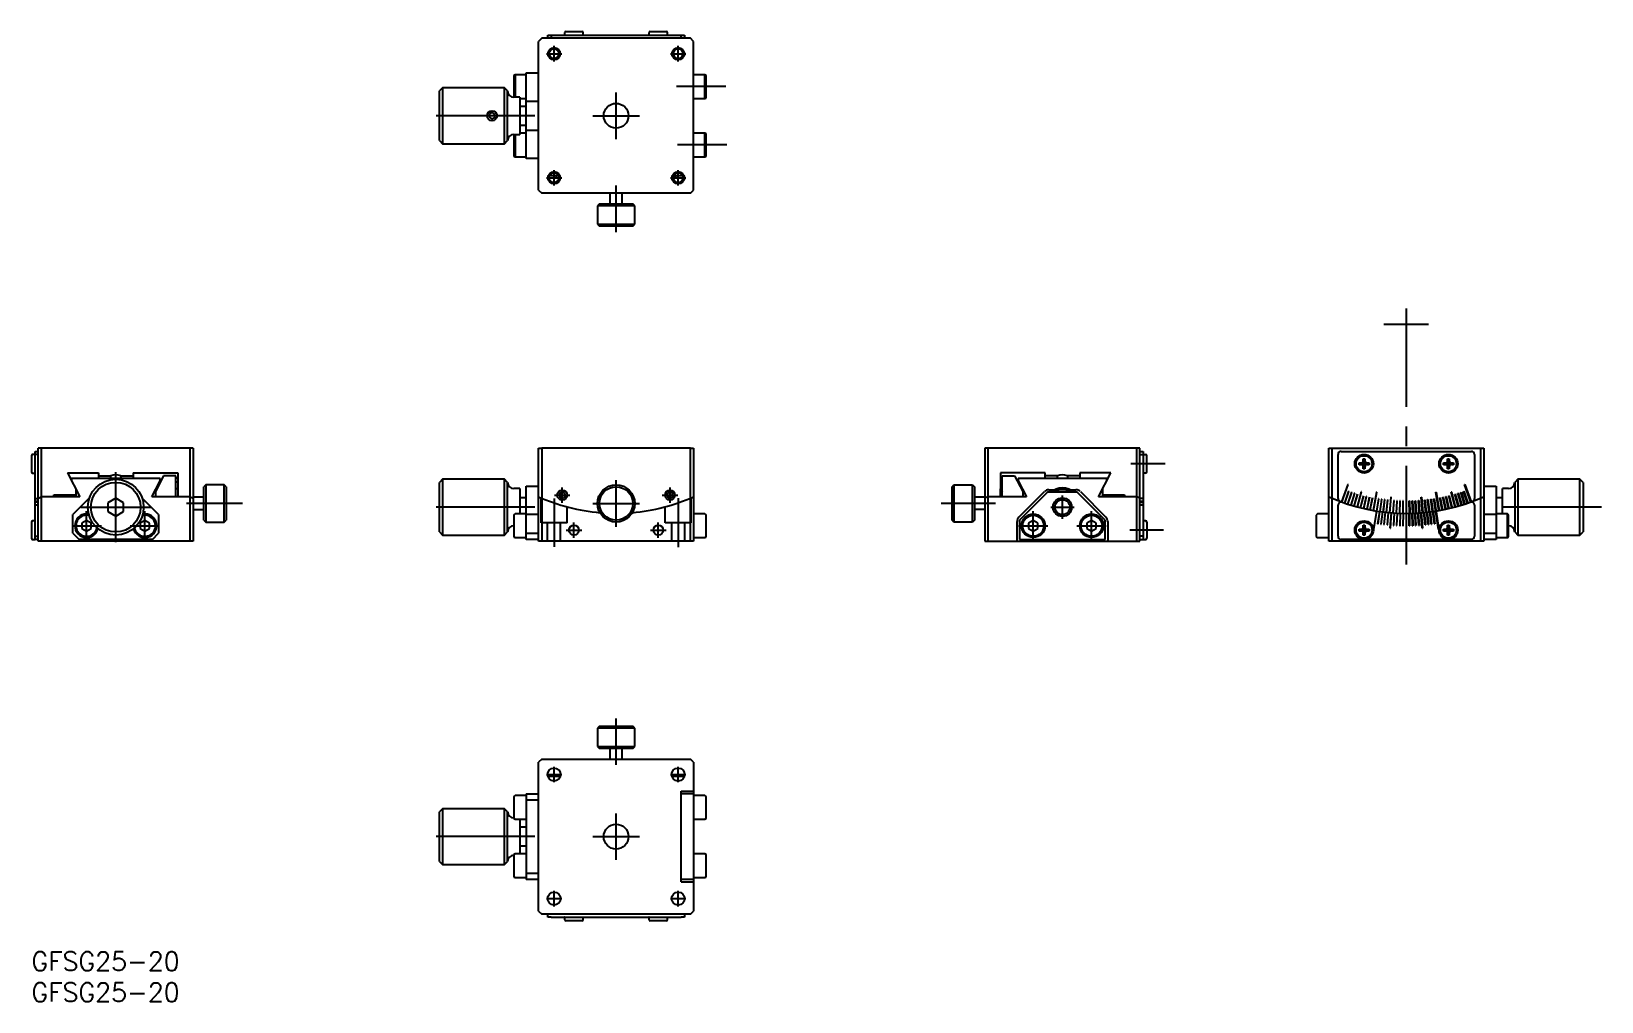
# Model space of a CAD drawing. Extents: x 0 to 253, y -8 to 148.
import ezdxf

# ---------------------------------------------------------------- set-up
doc = ezdxf.new("R2010")
doc.units = 0
doc.header["$LTSCALE"] = 0.5
doc.linetypes.add('CENTER', pattern=[50.8, 31.75, -6.35, 6.35, -6.35])
doc.linetypes.add('DASHED', pattern=[19.05, 12.7, -6.35])
for name, color, linetype in [('MSM_CENTER', 1, 'CENTER'), ('MSM_CONTINUOUS', 7, 'CONTINUOUS'), ('MSM_DASHED', 4, 'DASHED'), ('MSM_NARROW', 5, 'CONTINUOUS'), ('MSM_PART_NUMBER', 7, 'CONTINUOUS')]:
    doc.layers.add(name, color=color, linetype=linetype)
doc.styles.get("Standard").update_dxf_attribs({"font": 'txt.shx', "height": 3, "bigfont": 'bigfont.shx'})

# ---------------------------------------------------------------- blocks, each defined once
blk = doc.blocks.new('*U47')
at = {"layer": 'MSM_PART_NUMBER'}
blk.add_text('GFSG25-20', height=3, dxfattribs=at).set_placement((0, -3))
blk = doc.blocks.new('*U48')
at = {"layer": 'MSM_PART_NUMBER'}
blk.add_text('GFSG25-20', height=3, dxfattribs=at).set_placement((0, -8))

msp = doc.modelspace()

# ---------------------------------------------------------------- linework, layer by layer
at = {"layer": 'MSM_CENTER'}
for p, q in [((83.03, 144.81), (85.53, 144.81)), ((84.28, 143.56), (84.28, 146.06)), ((103.03, 144.81), (105.53, 144.81)), ((104.28, 143.56), (104.28, 146.06)), ((111.99, 139.51), (103.99, 139.51)), ((94.28, 131.06), (94.28, 138.56)), ((81.16, 134.81), (64.16, 134.81)), ((90.53, 134.81), (98.03, 134.81)), ((112.11, 130.11), (104.17, 130.11)), ((83.03, 124.81), (85.53, 124.81)), ((84.28, 123.56), (84.28, 126.06)), ((103.03, 124.81), (105.53, 124.81)), ((104.28, 123.56), (104.28, 126.06)), ((94.28, 116.06), (94.28, 123.56)), ((221.68, 103.75), (221.68, 60.83)), ((218.09, 101.21), (225.26, 101.21)), ((182.8, 78.71), (177.27, 78.71)), ((13.6, 66.08), (13.6, 77.33)), ((94.28, 68.56), (94.28, 76.06)), ((84.34, 73.65), (86.84, 73.65)), ((85.59, 72.4), (85.59, 74.9)), ((101.72, 73.65), (104.22, 73.65)), ((102.97, 72.4), (102.97, 74.9)), ((166.24, 69.83), (166.24, 73.58)), ((7.98, 71.71), (19.23, 71.71)), ((8.9, 66.33), (8.9, 71.08)), ((18.3, 66.33), (18.3, 71.08)), ((34.04, 72.31), (25.01, 72.31)), ((81.16, 71.71), (64.16, 71.71)), ((84.28, 73.11), (84.28, 65.31)), ((90.53, 72.31), (98.03, 72.31)), ((104.28, 73.15), (104.28, 65.27)), ((155.47, 72.31), (146.7, 72.31)), ((161.54, 66.33), (161.54, 71.08)), ((164.36, 71.71), (168.11, 71.71)), ((170.94, 66.33), (170.94, 71.08)), ((253.18, 71.71), (236.18, 71.71)), ((6.53, 68.71), (11.28, 68.71)), ((15.93, 68.71), (20.68, 68.71)), ((87.48, 66.76), (87.48, 69.26)), ((101.08, 66.76), (101.08, 69.26)), ((159.16, 68.71), (163.91, 68.71)), ((168.56, 68.71), (173.31, 68.71)), ((86.23, 68.01), (88.73, 68.01)), ((99.83, 68.01), (102.33, 68.01)), ((182.55, 68.01), (177.12, 68.01)), ((94.28, 30.15), (94.28, 37.65)), ((83.03, 28.6), (85.53, 28.6)), ((84.28, 27.35), (84.28, 29.85)), ((103.03, 28.6), (105.53, 28.6)), ((104.28, 27.35), (104.28, 29.85)), ((94.28, 14.85), (94.28, 22.35)), ((81.16, 18.6), (64.16, 18.6)), ((90.53, 18.6), (98.03, 18.6)), ((83.03, 8.6), (85.53, 8.6)), ((84.28, 7.35), (84.28, 9.85)), ((103.03, 8.6), (105.53, 8.6)), ((104.28, 7.35), (104.28, 9.85))]:
    msp.add_line(p, q, dxfattribs=at)
at = {"layer": 'MSM_CONTINUOUS'}
for p, q in [((82.28, 147.31), (81.78, 146.81)), ((106.28, 147.31), (82.28, 147.31)), ((83.28, 147.31), (83.28, 147.81)), ((83.28, 147.81), (105.28, 147.81)), ((83.78, 147.81), (83.78, 147.31)), ((85.98, 148.21), (85.98, 147.82)), ((86.18, 148.41), (88.78, 148.41)), ((88.98, 147.82), (88.98, 148.21)), ((99.58, 148.21), (99.58, 147.82)), ((99.78, 148.41), (102.38, 148.41)), ((102.58, 147.82), (102.58, 148.21)), ((104.78, 147.31), (104.78, 147.81)), ((105.28, 147.81), (105.28, 147.31)), ((106.78, 146.81), (106.28, 147.31)), ((81.78, 122.81), (81.78, 146.81)), ((106.78, 122.81), (106.78, 146.81)), ((66.28, 139.31), (65.78, 138.81)), ((76.28, 139.31), (66.28, 139.31)), ((66.28, 139.31), (66.28, 130.31)), ((76.78, 138.81), (76.28, 139.31)), ((76.28, 130.31), (76.28, 139.31)), ((77.78, 141.21), (77.78, 137.81)), ((79.78, 141.41), (77.98, 141.41)), ((77.98, 141.41), (77.98, 137.81)), ((79.78, 141.71), (81.78, 141.71)), ((79.78, 127.91), (79.78, 141.71)), ((108.58, 141.41), (106.78, 141.41)), ((108.58, 137.61), (108.58, 141.41)), ((108.78, 137.81), (108.78, 141.21)), ((65.78, 130.81), (65.78, 138.81)), ((76.78, 130.81), (76.78, 138.81)), ((78.78, 137.81), (77.78, 137.81)), ((78.78, 137.81), (78.78, 131.81)), ((78.78, 137.61), (79.78, 137.61)), ((81.78, 137.11), (79.78, 137.11)), ((106.78, 137.61), (108.58, 137.61)), ((73.88, 135.14), (73.79, 134.62)), ((73.79, 134.62), (74.2, 134.3)), ((74.36, 135.32), (73.88, 135.14)), ((74.2, 134.3), (74.68, 134.48)), ((74.77, 135), (74.36, 135.32)), ((74.68, 134.48), (74.77, 135)), ((79.78, 136.31), (78.78, 136.31)), ((77.78, 131.81), (78.78, 131.81)), ((77.78, 131.81), (77.78, 128.41)), ((77.98, 131.81), (77.98, 128.21)), ((78.78, 133.31), (79.78, 133.31)), ((79.78, 132.01), (78.78, 132.01)), ((79.78, 132.51), (81.78, 132.51)), ((108.58, 132.01), (106.78, 132.01)), ((108.58, 128.21), (108.58, 132.01)), ((108.78, 128.41), (108.78, 131.81)), ((65.78, 130.81), (66.28, 130.31)), ((66.28, 130.31), (76.28, 130.31)), ((76.28, 130.31), (76.78, 130.81)), ((77.98, 128.21), (79.78, 128.21)), ((81.78, 127.91), (79.78, 127.91)), ((106.78, 128.21), (108.58, 128.21)), ((83.48, 124.81), (84.28, 124.81)), ((85, 125.11), (83.56, 125.11)), ((84.28, 124.81), (85.08, 124.81)), ((84.59, 125.11), (84.59, 124.81)), ((103.48, 124.81), (104.28, 124.81)), ((103.97, 124.82), (103.5, 124.82)), ((103.97, 124.82), (103.54, 125.07)), ((105, 125.11), (103.56, 125.11)), ((103.97, 124.81), (103.97, 124.82)), ((104.28, 124.81), (105.08, 124.81)), ((81.78, 122.81), (82.28, 122.31)), ((106.28, 122.31), (82.28, 122.31)), ((93.28, 122.31), (93.28, 120.61)), ((95.28, 120.61), (95.28, 122.31)), ((106.28, 122.31), (106.78, 122.81)), ((91.58, 120.61), (91.28, 120.31)), ((91.28, 120.31), (91.28, 117.31)), ((97.28, 120.31), (91.28, 120.31)), ((91.58, 120.61), (96.98, 120.61)), ((97.28, 120.31), (96.98, 120.61)), ((97.28, 117.31), (97.28, 120.31)), ((91.28, 117.31), (91.58, 117.01)), ((91.28, 117.31), (97.28, 117.31)), ((96.98, 117.01), (91.58, 117.01)), ((96.98, 117.01), (97.28, 117.31)), ((1.1, 66.21), (1.1, 81.21)), ((26.1, 81.21), (1.1, 81.21)), ((1.6, 81.21), (1.6, 66.21)), ((25.6, 66.21), (25.6, 81.21)), ((26.1, 81.21), (26.1, 66.21)), ((81.78, 81.21), (82.28, 81.21)), ((81.78, 66.21), (81.78, 81.21)), ((106.28, 81.21), (82.28, 81.21)), ((82.28, 81.21), (82.28, 66.21)), ((106.28, 66.21), (106.28, 81.21)), ((106.28, 81.21), (106.78, 81.21)), ((106.78, 81.21), (106.78, 66.21)), ((153.74, 81.21), (153.74, 66.21)), ((178.74, 81.21), (153.74, 81.21)), ((154.24, 81.21), (154.24, 66.21)), ((178.24, 66.21), (178.24, 81.21)), ((178.74, 66.21), (178.74, 81.21)), ((209.18, 66.21), (209.18, 81.21)), ((209.18, 81.21), (234.18, 81.21)), ((209.68, 81.21), (209.68, 66.21)), ((233.68, 66.21), (233.68, 81.21)), ((234.18, 81.21), (234.18, 66.21)), ((0, 80.01), (0, 77.41)), ((0.59, 80.21), (0.2, 80.21)), ((0.6, 80.71), (1.1, 80.71)), ((0.6, 66.51), (0.6, 80.71)), ((1.1, 80.21), (0.6, 80.21)), ((178.74, 80.71), (179.24, 80.71)), ((178.74, 80.21), (179.24, 80.21)), ((179.24, 80.71), (179.24, 66.51)), ((179.25, 80.21), (179.64, 80.21)), ((179.84, 77.41), (179.84, 80.01)), ((210.68, 73.11), (210.68, 80.21)), ((211.18, 80.71), (232.18, 80.71)), ((214.07, 78.85), (214.4, 78.85)), ((214.07, 78.56), (214.07, 78.85)), ((214.4, 78.56), (214.07, 78.56)), ((214.73, 79.18), (214.73, 79.51)), ((214.73, 79.51), (215.02, 79.51)), ((215.02, 79.51), (215.02, 79.18)), ((215.35, 78.85), (215.68, 78.85)), ((215.68, 78.56), (215.35, 78.56)), ((215.68, 78.85), (215.68, 78.56)), ((227.67, 78.85), (228, 78.85)), ((227.67, 78.56), (227.67, 78.85)), ((228, 78.56), (227.67, 78.56)), ((228.33, 79.18), (228.33, 79.51)), ((228.33, 79.51), (228.62, 79.51)), ((228.62, 79.51), (228.62, 79.18)), ((228.95, 78.85), (229.28, 78.85)), ((229.28, 78.56), (228.95, 78.56)), ((229.28, 78.85), (229.28, 78.56)), ((232.68, 80.21), (232.68, 73.11)), ((0.2, 77.21), (0.59, 77.21)), ((5.8, 77.22), (10.8, 77.22)), ((5.8, 77.22), (7.8, 73.39)), ((6.45, 76.32), (6.45, 75.97)), ((20.75, 76.32), (6.45, 76.32)), ((10.8, 77.22), (10.8, 76.32)), ((10.8, 76.77), (12.8, 76.77)), ((12.8, 76.32), (12.8, 76.77)), ((14.4, 76.77), (16.4, 76.77)), ((14.4, 76.77), (14.4, 76.32)), ((16.4, 77.22), (23.6, 77.22)), ((16.4, 77.22), (16.4, 76.32)), ((19.4, 73.39), (20.75, 75.97)), ((21.3, 76.74), (20, 74.26)), ((20.75, 75.69), (20.75, 76.32)), ((23.3, 76.74), (21.3, 76.74)), ((23.3, 73.39), (23.3, 76.74)), ((23.6, 76.41), (23.3, 76.38)), ((23.6, 77.22), (23.6, 73.39)), ((66.28, 76.21), (65.78, 75.71)), ((76.28, 76.21), (66.28, 76.21)), ((66.28, 76.21), (66.28, 67.21)), ((76.78, 75.71), (76.28, 76.21)), ((76.28, 67.21), (76.28, 76.21)), ((163.44, 77.22), (156.24, 77.22)), ((156.24, 77.22), (156.24, 73.39)), ((156.54, 73.39), (156.54, 76.74)), ((156.54, 76.74), (158.54, 76.74)), ((158.54, 76.74), (159.84, 74.26)), ((173.39, 76.32), (159.09, 76.32)), ((159.09, 76.32), (159.09, 75.69)), ((159.09, 75.97), (160.44, 73.39)), ((163.44, 76.32), (163.44, 77.22)), ((165.44, 76.77), (163.44, 76.77)), ((165.44, 76.32), (165.44, 76.77)), ((169.04, 76.77), (167.04, 76.77)), ((167.04, 76.77), (167.04, 76.32)), ((174.04, 77.22), (169.04, 77.22)), ((169.04, 77.22), (169.04, 76.32)), ((172.04, 73.39), (174.04, 77.22)), ((173.39, 75.97), (173.39, 76.32)), ((179.64, 77.21), (179.25, 77.21)), ((214.73, 77.9), (214.73, 78.23)), ((215.02, 77.9), (214.73, 77.9)), ((215.02, 78.23), (215.02, 77.9)), ((228.33, 77.9), (228.33, 78.23)), ((228.62, 77.9), (228.33, 77.9)), ((228.62, 78.23), (228.62, 77.9)), ((239.68, 76.21), (239.18, 75.71)), ((249.68, 76.21), (239.68, 76.21)), ((239.68, 76.21), (239.68, 67.21)), ((250.18, 75.71), (249.68, 76.21)), ((249.68, 67.21), (249.68, 76.21)), ((3.6, 73.72), (7.15, 73.72)), ((3.6, 73.39), (3.6, 73.72)), ((7.15, 74.63), (7.15, 73.39)), ((20, 74.26), (20, 73.39)), ((23.3, 75.79), (23.6, 75.77)), ((23.6, 74.65), (23.3, 74.65)), ((28.1, 75.31), (27.8, 75.01)), ((27.8, 69.61), (27.8, 75.01)), ((31.1, 75.31), (28.1, 75.31)), ((28.1, 75.31), (28.1, 69.31)), ((31.4, 75.01), (31.1, 75.31)), ((31.1, 69.31), (31.1, 75.31)), ((31.4, 75.01), (31.4, 69.61)), ((65.78, 67.71), (65.78, 75.71)), ((76.78, 67.71), (76.78, 75.71)), ((78.78, 74.71), (77.78, 74.71)), ((78.78, 74.71), (78.78, 70.61)), ((79.78, 66.51), (79.78, 75.11)), ((79.78, 75.11), (81.78, 75.11)), ((85.39, 74.13), (85.07, 73.71)), ((85.07, 73.71), (85.27, 73.23)), ((85.91, 74.06), (85.39, 74.13)), ((85.79, 73.17), (86.1, 73.58)), ((86.1, 73.58), (85.91, 74.06)), ((102.77, 74.13), (102.46, 73.71)), ((102.46, 73.71), (102.65, 73.23)), ((103.29, 74.06), (102.77, 74.13)), ((103.17, 73.17), (103.49, 73.58)), ((103.49, 73.58), (103.29, 74.06)), ((148.44, 75.01), (148.74, 75.31)), ((148.44, 69.61), (148.44, 75.01)), ((148.74, 75.31), (151.74, 75.31)), ((148.74, 75.31), (148.74, 69.31)), ((151.74, 75.31), (152.04, 75.01)), ((151.74, 69.31), (151.74, 75.31)), ((152.04, 75.01), (152.04, 69.61)), ((156.24, 74.65), (156.25, 74.65)), ((156.25, 73.39), (156.25, 74.65)), ((156.25, 74.65), (156.54, 74.15)), ((156.53, 74.16), (156.54, 74.16)), ((159.23, 70.1), (163.34, 74.21)), ((163.84, 74.11), (159.34, 69.61)), ((159.84, 74.26), (159.84, 73.39)), ((168.64, 74.11), (163.84, 74.11)), ((164.05, 74.51), (164.91, 74.51)), ((165.44, 74.7), (165.44, 74.39)), ((167.04, 74.7), (167.04, 74.39)), ((167.57, 74.51), (168.42, 74.51)), ((173.14, 69.61), (168.64, 74.11)), ((169.13, 74.21), (173.24, 70.1)), ((172.69, 74.61), (172.69, 73.39)), ((172.69, 73.72), (176.24, 73.72)), ((176.24, 73.72), (176.24, 73.39)), ((212.25, 75.37), (211.22, 72.56)), ((211.27, 72.54), (212.29, 75.36)), ((212.37, 74.27), (211.72, 72.38)), ((211.77, 72.36), (212.42, 74.25)), ((212.84, 74.11), (212.23, 72.21)), ((212.29, 75.36), (212.25, 75.37)), ((212.27, 72.19), (212.89, 74.09)), ((212.42, 74.25), (212.37, 74.27)), ((213.32, 73.96), (212.73, 72.05)), ((212.78, 72.03), (213.37, 73.95)), ((212.89, 74.09), (212.84, 74.11)), ((213.8, 73.82), (213.24, 71.9)), ((213.29, 71.88), (213.84, 73.8)), ((213.37, 73.95), (213.32, 73.96)), ((214.4, 74.17), (213.76, 71.75)), ((213.84, 73.8), (213.8, 73.82)), ((213.81, 71.74), (214.45, 74.16)), ((214.76, 73.56), (214.27, 71.62)), ((214.32, 71.61), (214.81, 73.55)), ((214.45, 74.16), (214.4, 74.17)), ((214.81, 73.55), (214.76, 73.56)), ((215.24, 73.44), (214.79, 71.5)), ((214.84, 71.48), (215.29, 73.43)), ((215.29, 73.43), (215.24, 73.44)), ((216.88, 74.13), (216.35, 71.18)), ((216.4, 71.17), (216.93, 74.12)), ((216.93, 74.12), (216.88, 74.13)), ((221.7, 73.71), (221.65, 73.71)), ((221.65, 73.71), (221.65, 67.71)), ((221.7, 67.71), (221.7, 73.71)), ((226.43, 74.12), (226.48, 74.13)), ((226.95, 71.17), (226.43, 74.12)), ((226.48, 74.13), (227, 71.18)), ((228.06, 73.43), (228.11, 73.44)), ((228.51, 71.48), (228.06, 73.43)), ((228.11, 73.44), (228.56, 71.5)), ((228.55, 73.55), (228.59, 73.56)), ((229.03, 71.61), (228.55, 73.55)), ((228.59, 73.56), (229.08, 71.62)), ((228.9, 74.16), (228.95, 74.17)), ((229.55, 71.74), (228.9, 74.16)), ((228.95, 74.17), (229.59, 71.75)), ((229.51, 73.8), (229.56, 73.82)), ((230.06, 71.88), (229.51, 73.8)), ((229.56, 73.82), (230.11, 71.9)), ((229.98, 73.95), (230.03, 73.96)), ((230.57, 72.03), (229.98, 73.95)), ((230.03, 73.96), (230.62, 72.05)), ((230.46, 74.09), (230.51, 74.11)), ((231.08, 72.19), (230.46, 74.09)), ((230.51, 74.11), (231.12, 72.21)), ((230.93, 74.25), (230.98, 74.27)), ((231.58, 72.36), (230.93, 74.25)), ((230.98, 74.27), (231.63, 72.38)), ((231.06, 75.36), (231.1, 75.37)), ((232.08, 72.54), (231.06, 75.36)), ((231.1, 75.37), (232.13, 72.56)), ((234.18, 75.11), (236.18, 75.11)), ((236.18, 75.11), (236.18, 66.51)), ((238.18, 74.71), (237.18, 74.71)), ((237.18, 70.61), (237.18, 74.71)), ((239.18, 75.71), (239.18, 67.71)), ((250.18, 75.71), (250.18, 67.71)), ((0.6, 73.11), (1.1, 73.11)), ((1.1, 72.64), (0.6, 72.64)), ((0.6, 72.56), (0.7, 72.56)), ((1.1, 72.54), (0.6, 72.54)), ((1.1, 72.04), (0.6, 72.04)), ((0.7, 72.56), (0.7, 72.54)), ((7.8, 73.39), (1.6, 73.39)), ((9.33, 73.14), (6.7, 70.51)), ((13.6, 73.15), (12.35, 72.43)), ((12.35, 72.43), (12.35, 70.99)), ((12.35, 70.99), (13.6, 70.26)), ((14.85, 72.43), (13.6, 73.15)), ((13.6, 70.26), (14.85, 70.99)), ((14.85, 70.99), (14.85, 72.43)), ((20.5, 70.51), (17.87, 73.14)), ((25.6, 73.39), (19.4, 73.39)), ((27.8, 73.31), (26.1, 73.31)), ((26.1, 71.31), (27.8, 71.31)), ((79.78, 73.21), (78.78, 73.21)), ((85.27, 73.23), (85.79, 73.17)), ((102.65, 73.23), (103.17, 73.17)), ((153.74, 73.31), (152.04, 73.31)), ((153.74, 71.31), (152.04, 71.31)), ((154.24, 73.39), (153.74, 73.17)), ((160.44, 73.39), (154.24, 73.39)), ((178.24, 73.39), (172.04, 73.39)), ((178.74, 73.17), (178.24, 73.39)), ((179.24, 73.11), (178.74, 73.11)), ((179.24, 72.64), (178.74, 72.64)), ((178.74, 72.54), (179.24, 72.54)), ((179.24, 72.04), (178.74, 72.04)), ((179.24, 72.56), (179.14, 72.56)), ((179.14, 72.56), (179.14, 72.54)), ((210.68, 67.01), (210.68, 72.04)), ((215.73, 73.34), (215.31, 71.38)), ((215.36, 71.37), (215.77, 73.33)), ((215.77, 73.33), (215.73, 73.34)), ((216.21, 73.24), (215.83, 71.27)), ((215.88, 71.26), (216.26, 73.23)), ((216.26, 73.23), (216.21, 73.24)), ((217.19, 73.06), (216.41, 68.12)), ((216.46, 68.12), (217.24, 73.05)), ((217.35, 71.02), (217.07, 69.04)), ((217.12, 69.03), (217.4, 71.01)), ((217.24, 73.05), (217.19, 73.06)), ((217.68, 72.99), (217.41, 71.01)), ((217.46, 71), (217.73, 72.98)), ((217.83, 70.95), (217.58, 68.97)), ((217.63, 68.96), (217.88, 70.95)), ((217.73, 72.98), (217.68, 72.99)), ((218.18, 72.92), (217.93, 70.94)), ((217.98, 70.93), (218.23, 72.92)), ((218.3, 70.89), (218.08, 68.91)), ((218.23, 72.92), (218.18, 72.92)), ((218.67, 72.87), (218.46, 70.88)), ((218.51, 70.87), (218.72, 72.86)), ((218.72, 72.86), (218.67, 72.87)), ((219.21, 73.32), (218.99, 70.83)), ((219.04, 70.82), (219.26, 73.31)), ((219.26, 73.31), (219.21, 73.32)), ((219.66, 72.78), (219.52, 70.78)), ((219.57, 70.78), (219.71, 72.78)), ((219.71, 72.78), (219.66, 72.78)), ((220.16, 72.75), (220.05, 70.75)), ((220.1, 70.75), (220.21, 72.75)), ((220.21, 72.75), (220.16, 72.75)), ((220.66, 72.73), (220.59, 70.73)), ((220.64, 70.73), (220.71, 72.72)), ((220.71, 72.72), (220.66, 72.73)), ((221.15, 72.71), (221.12, 70.71)), ((221.2, 72.71), (221.15, 72.71)), ((221.17, 70.71), (221.2, 72.71)), ((222.15, 72.71), (222.2, 72.71)), ((222.18, 70.71), (222.15, 72.71)), ((222.2, 72.71), (222.23, 70.71)), ((222.65, 72.72), (222.7, 72.73)), ((222.72, 70.73), (222.65, 72.72)), ((222.7, 72.73), (222.77, 70.73)), ((223.14, 72.75), (223.19, 72.75)), ((223.25, 70.75), (223.14, 72.75)), ((223.19, 72.75), (223.3, 70.75)), ((223.64, 72.78), (223.69, 72.78)), ((223.78, 70.78), (223.64, 72.78)), ((223.69, 72.78), (223.83, 70.78)), ((224.09, 73.31), (224.14, 73.32)), ((224.31, 70.82), (224.09, 73.31)), ((224.14, 73.32), (224.36, 70.83)), ((224.63, 72.86), (224.68, 72.87)), ((224.84, 70.87), (224.63, 72.86)), ((224.68, 72.87), (224.89, 70.88)), ((225.05, 70.89), (225.27, 68.91)), ((225.12, 72.92), (225.17, 72.92)), ((225.37, 70.93), (225.12, 72.92)), ((225.17, 72.92), (225.42, 70.94)), ((225.72, 68.96), (225.47, 70.95)), ((225.52, 70.95), (225.77, 68.97)), ((225.62, 72.98), (225.67, 72.99)), ((225.9, 71), (225.62, 72.98)), ((225.67, 72.99), (225.95, 71.01)), ((226.23, 69.03), (225.95, 71.01)), ((226, 71.02), (226.28, 69.04)), ((226.11, 73.05), (226.16, 73.06)), ((226.89, 68.12), (226.11, 73.05)), ((226.16, 73.06), (226.94, 68.12)), ((227.09, 73.23), (227.14, 73.24)), ((227.47, 71.26), (227.09, 73.23)), ((227.14, 73.24), (227.52, 71.27)), ((227.58, 73.33), (227.63, 73.34)), ((227.99, 71.37), (227.58, 73.33)), ((227.63, 73.34), (228.04, 71.38)), ((232.68, 72.04), (232.68, 67.01)), ((237.18, 73.21), (236.18, 73.21)), ((0, 69.31), (0, 66.71)), ((0.59, 69.51), (0.2, 69.51)), ((6.7, 67.51), (6.7, 70.51)), ((8.9, 69.57), (8.15, 69.14)), ((8.15, 69.14), (8.15, 68.27)), ((9.65, 69.14), (8.9, 69.57)), ((9.65, 68.27), (9.65, 69.14)), ((18.3, 69.57), (17.55, 69.14)), ((17.55, 69.14), (17.55, 68.27)), ((19.05, 69.14), (18.3, 69.57)), ((19.05, 68.27), (19.05, 69.14)), ((20.5, 70.51), (20.5, 67.51)), ((27.8, 69.61), (28.1, 69.31)), ((28.1, 69.31), (31.1, 69.31)), ((31.1, 69.31), (31.4, 69.61)), ((77.78, 70.41), (77.78, 67.01)), ((79.78, 70.61), (77.98, 70.61)), ((81.78, 70.51), (79.78, 70.51)), ((108.58, 70.61), (106.78, 70.61)), ((108.78, 67.01), (108.78, 70.41)), ((148.74, 69.31), (148.44, 69.61)), ((151.74, 69.31), (148.74, 69.31)), ((152.04, 69.61), (151.74, 69.31)), ((158.94, 66.21), (158.94, 69.39)), ((159.34, 69.61), (159.34, 66.51)), ((161.54, 69.57), (160.79, 69.14)), ((160.79, 69.14), (160.79, 68.27)), ((162.29, 69.14), (161.54, 69.57)), ((162.29, 68.27), (162.29, 69.14)), ((170.94, 69.57), (170.19, 69.14)), ((170.19, 69.14), (170.19, 68.27)), ((171.69, 69.14), (170.94, 69.57)), ((171.69, 68.27), (171.69, 69.14)), ((173.14, 66.51), (173.14, 69.61)), ((173.54, 69.39), (173.54, 66.21)), ((179.64, 69.51), (179.25, 69.51)), ((179.84, 69.31), (179.84, 66.71)), ((207.18, 70.41), (207.18, 67.01)), ((209.18, 70.61), (207.38, 70.61)), ((214.73, 68.48), (214.73, 68.81)), ((214.73, 68.81), (215.02, 68.81)), ((215.02, 68.81), (215.02, 68.48)), ((218.13, 68.9), (218.35, 70.89)), ((218.78, 70.85), (218.59, 68.85)), ((218.64, 68.85), (218.83, 70.84)), ((219.26, 70.8), (219.06, 68.31)), ((219.11, 68.31), (219.31, 70.8)), ((219.74, 70.77), (219.61, 68.77)), ((219.66, 68.77), (219.79, 70.77)), ((220.21, 70.74), (220.12, 68.74)), ((220.17, 68.74), (220.26, 70.74)), ((220.69, 70.72), (220.63, 68.72)), ((220.68, 68.72), (220.74, 70.72)), ((221.17, 70.71), (221.14, 68.71)), ((221.19, 68.71), (221.22, 70.71)), ((222.16, 68.71), (222.13, 70.71)), ((222.18, 70.71), (222.21, 68.71)), ((222.67, 68.72), (222.61, 70.72)), ((222.66, 70.72), (222.72, 68.72)), ((223.18, 68.74), (223.09, 70.74)), ((223.14, 70.74), (223.23, 68.74)), ((223.69, 68.77), (223.57, 70.77)), ((223.62, 70.77), (223.74, 68.77)), ((224.24, 68.31), (224.04, 70.8)), ((224.09, 70.8), (224.29, 68.31)), ((224.71, 68.85), (224.52, 70.84)), ((224.57, 70.85), (224.76, 68.85)), ((225.22, 68.9), (225, 70.89)), ((228.33, 68.48), (228.33, 68.81)), ((228.33, 68.81), (228.62, 68.81)), ((228.62, 68.81), (228.62, 68.48)), ((236.18, 70.51), (234.18, 70.51)), ((237.98, 70.61), (236.18, 70.61)), ((237.98, 66.81), (237.98, 70.61)), ((238.18, 67.01), (238.18, 70.41)), ((0.2, 66.51), (0.59, 66.51)), ((0.6, 67.01), (1.1, 67.01)), ((1.1, 66.51), (0.6, 66.51)), ((26.1, 66.21), (1.1, 66.21)), ((6.7, 67.51), (7.7, 66.51)), ((19.5, 66.51), (7.7, 66.51)), ((8.15, 68.27), (8.9, 67.84)), ((8.9, 67.84), (9.65, 68.27)), ((17.55, 68.27), (18.3, 67.84)), ((18.3, 67.84), (19.05, 68.27)), ((19.5, 66.51), (20.5, 67.51)), ((65.78, 67.71), (66.28, 67.21)), ((66.28, 67.21), (76.28, 67.21)), ((76.28, 67.21), (76.78, 67.71)), ((77.98, 66.81), (79.78, 66.81)), ((79.78, 67.51), (81.78, 67.51)), ((81.78, 66.51), (79.78, 66.51)), ((106.78, 66.21), (81.78, 66.21)), ((106.78, 66.81), (108.58, 66.81)), ((153.74, 66.21), (178.74, 66.21)), ((159.34, 66.51), (173.14, 66.51)), ((160.79, 68.27), (161.54, 67.84)), ((161.54, 67.84), (162.29, 68.27)), ((170.19, 68.27), (170.94, 67.84)), ((170.94, 67.84), (171.69, 68.27)), ((179.24, 67.01), (178.74, 67.01)), ((178.74, 66.51), (179.24, 66.51)), ((179.25, 66.51), (179.64, 66.51)), ((207.38, 66.81), (209.18, 66.81)), ((234.18, 66.21), (209.18, 66.21)), ((232.18, 66.51), (211.18, 66.51)), ((214.07, 68.15), (214.4, 68.15)), ((214.07, 67.86), (214.07, 68.15)), ((214.4, 67.86), (214.07, 67.86)), ((214.73, 67.2), (214.73, 67.53)), ((215.02, 67.2), (214.73, 67.2)), ((215.02, 67.53), (215.02, 67.2)), ((215.35, 68.15), (215.68, 68.15)), ((215.68, 67.86), (215.35, 67.86)), ((215.68, 68.15), (215.68, 67.86)), ((227.67, 68.15), (228, 68.15)), ((227.67, 67.86), (227.67, 68.15)), ((228, 67.86), (227.67, 67.86)), ((228.33, 67.2), (228.33, 67.53)), ((228.62, 67.2), (228.33, 67.2)), ((228.62, 67.53), (228.62, 67.2)), ((228.95, 68.15), (229.28, 68.15)), ((229.28, 67.86), (228.95, 67.86)), ((229.28, 68.15), (229.28, 67.86)), ((234.18, 67.51), (236.18, 67.51)), ((236.18, 66.51), (234.18, 66.51)), ((236.18, 66.81), (237.98, 66.81)), ((239.18, 67.71), (239.68, 67.21)), ((239.68, 67.21), (249.68, 67.21)), ((249.68, 67.21), (250.18, 67.71)), ((91.58, 36.4), (91.28, 36.1)), ((91.28, 36.1), (91.28, 33.1)), ((97.28, 36.1), (91.28, 36.1)), ((91.58, 36.4), (96.98, 36.4)), ((97.28, 36.1), (96.98, 36.4)), ((97.28, 33.1), (97.28, 36.1)), ((91.28, 33.1), (91.58, 32.8)), ((91.28, 33.1), (97.28, 33.1)), ((96.98, 32.8), (97.28, 33.1)), ((82.28, 31.1), (81.78, 30.6)), ((81.78, 6.6), (81.78, 30.6)), ((82.28, 31.1), (106.28, 31.1)), ((96.98, 32.8), (91.58, 32.8)), ((93.28, 32.8), (93.28, 31.1)), ((95.28, 31.1), (95.28, 32.8)), ((106.78, 30.6), (106.28, 31.1)), ((106.78, 30.6), (106.78, 6.6)), ((83.23, 28.6), (85.33, 28.6)), ((85.29, 28.3), (83.27, 28.3)), ((84.59, 28.6), (84.59, 28.3)), ((103.23, 28.6), (105.33, 28.6)), ((103.23, 28.59), (103.97, 28.59)), ((105.29, 28.3), (103.27, 28.3)), ((103.47, 28.3), (103.97, 28.59)), ((103.54, 28.3), (103.53, 28.34)), ((103.97, 28.59), (103.97, 28.6)), ((79.78, 25.5), (79.78, 11.7)), ((79.78, 25.5), (81.78, 25.5)), ((104.78, 25.9), (106.78, 25.9)), ((104.78, 11.3), (104.78, 25.9)), ((106.78, 25.5), (104.78, 25.5)), ((66.28, 23.1), (65.78, 22.6)), ((76.28, 23.1), (66.28, 23.1)), ((66.28, 23.1), (66.28, 14.1)), ((76.78, 22.6), (76.28, 23.1)), ((76.28, 14.1), (76.28, 23.1)), ((77.78, 25), (77.78, 21.6)), ((79.78, 25.2), (77.98, 25.2)), ((81.78, 24.5), (79.78, 24.5)), ((108.58, 25.2), (106.78, 25.2)), ((108.78, 21.6), (108.78, 25)), ((65.78, 14.6), (65.78, 22.6)), ((76.78, 14.6), (76.78, 22.6)), ((77.98, 21.4), (79.78, 21.4)), ((78.78, 21.4), (78.78, 15.8)), ((106.78, 21.4), (108.58, 21.4)), ((79.78, 20.1), (78.78, 20.1)), ((77.78, 15.6), (77.78, 12.2)), ((79.78, 15.8), (77.98, 15.8)), ((78.78, 17.1), (79.78, 17.1)), ((108.58, 15.8), (106.78, 15.8)), ((108.78, 12.2), (108.78, 15.6)), ((65.78, 14.6), (66.28, 14.1)), ((66.28, 14.1), (76.28, 14.1)), ((76.28, 14.1), (76.78, 14.6)), ((79.78, 12.7), (81.78, 12.7)), ((77.98, 12), (79.78, 12)), ((81.78, 11.7), (79.78, 11.7)), ((106.78, 11.7), (104.78, 11.7)), ((104.78, 11.3), (106.78, 11.3)), ((106.78, 12), (108.58, 12)), ((83.23, 8.6), (85.33, 8.6)), ((103.23, 8.6), (105.33, 8.6)), ((81.78, 6.6), (82.28, 6.1)), ((106.28, 6.1), (82.28, 6.1)), ((83.28, 5.6), (83.28, 6.1)), ((83.78, 5.6), (83.28, 5.6)), ((83.78, 5.6), (104.78, 5.6)), ((85.98, 5.59), (85.98, 5.2)), ((88.98, 5.2), (88.98, 5.59)), ((89.5, 5.59), (89.5, 5.6)), ((90.38, 5.6), (90.38, 5.59)), ((98.02, 5.6), (98.02, 5.59)), ((98.61, 5.59), (98.61, 5.6)), ((99.58, 5.59), (99.58, 5.2)), ((102.58, 5.2), (102.58, 5.59)), ((105.28, 5.6), (104.78, 5.6)), ((105.28, 6.1), (105.28, 5.6)), ((106.28, 6.1), (106.78, 6.6)), ((88.78, 5), (86.18, 5)), ((102.38, 5), (99.78, 5))]:
    msp.add_line(p, q, dxfattribs=at)
for centre, radius in [((84.28, 144.81), 0.783), ((104.28, 144.81), 0.783), ((94.28, 134.81), 2), ((74.28, 134.81), 0.8), ((84.28, 124.81), 0.783), ((104.28, 124.81), 0.783), ((214.88, 78.71), 1.5), ((214.88, 78.71), 1.3), ((214.88, 78.71), 0.162), ((228.48, 78.71), 1.5), ((228.48, 78.71), 1.3), ((228.48, 78.71), 0.162), ((13.6, 71.71), 4.5), ((13.6, 71.71), 4), ((85.59, 73.65), 0.8), ((94.28, 72.31), 3), ((94.28, 72.31), 2.7), ((102.97, 73.65), 0.8), ((166.24, 71.71), 1.5), ((166.24, 71.71), 1.2), ((87.48, 68.01), 0.8), ((101.08, 68.01), 0.8), ((161.54, 68.71), 1.9), ((161.54, 68.71), 1.7), ((170.94, 68.71), 1.9), ((170.94, 68.71), 1.7), ((214.88, 68.01), 1.5), ((214.88, 68.01), 1.3), ((228.48, 68.01), 1.5), ((228.48, 68.01), 1.3), ((214.88, 68.01), 0.162), ((228.48, 68.01), 0.162), ((84.28, 28.6), 1.05), ((104.28, 28.6), 1.05), ((94.28, 18.6), 2), ((84.28, 8.6), 1.05), ((104.28, 8.6), 1.05)]:
    msp.add_circle(centre, radius, dxfattribs=at)
for centre, radius, start, end in [((86.18, 148.21), 0.2, 90, 180), ((85.99, 147.82), 0.01, 180, 270), ((88.78, 148.21), 0.2, 0, 90), ((88.97, 147.82), 0.01, 270, 0), ((99.78, 148.21), 0.2, 90, 180), ((99.59, 147.82), 0.01, 180, 270), ((102.38, 148.21), 0.2, 0, 90), ((102.57, 147.82), 0.01, 270, 0), ((77.98, 141.21), 0.2, 90, 180), ((108.58, 141.21), 0.2, 0, 90), ((77.78, 138.81), 1, 180, 270), ((108.58, 137.81), 0.2, 270, 0), ((74.28, 134.81), 0.8, 353.7358, 12.932), ((77.78, 130.81), 1, 90, 180), ((108.58, 131.81), 0.2, 0, 90), ((77.98, 128.41), 0.2, 180, 270), ((108.58, 128.41), 0.2, 270, 0), ((0.2, 80.01), 0.2, 90, 180), ((0.59, 80.2), 0.01, 360, 90), ((179.25, 80.2), 0.01, 90.0049, 179.9982), ((179.64, 80.01), 0.2, 0.0001, 89.9999), ((211.18, 80.21), 0.5, 90, 180), ((214.4, 79.18), 0.333, 270, 360), ((214.4, 78.23), 0.333, 0, 90), ((214.88, 78.71), 0.376, 152.1157, 207.8843), ((214.88, 78.71), 0.376, 62.1157, 117.8843), ((215.35, 79.18), 0.333, 180, 270), ((215.35, 78.23), 0.333, 90, 180), ((214.88, 78.71), 0.376, 332.1157, 27.8843), ((228, 79.18), 0.333, 270, 360), ((228, 78.23), 0.333, 0, 90), ((228.48, 78.71), 0.376, 152.1157, 207.8843), ((228.48, 78.71), 0.376, 62.1157, 117.8843), ((228.95, 79.18), 0.333, 180, 270), ((228.95, 78.23), 0.333, 90, 180), ((228.48, 78.71), 0.376, 332.1157, 27.8843), ((232.18, 80.21), 0.5, 0, 90), ((0.2, 77.41), 0.2, 180, 270), ((0.59, 77.22), 0.01, 270, 0), ((13.6, 74.96), 1.97, 66.1291, 113.8709), ((156.27, 75.17), 1.24, 77.6057, 91.5451), ((166.24, 74.96), 1.97, 66.1523, 113.8477), ((179.25, 77.22), 0.01, 180.4199, 269.9987), ((179.64, 77.41), 0.2, 269.9999, 360), ((214.88, 78.71), 0.376, 242.1157, 297.8843), ((228.48, 78.71), 0.376, 242.1157, 297.8843), ((77.78, 75.71), 1, 180, 270), ((156.25, 77.39), 1.62, 269.4473, 280.1137), ((164.05, 73.51), 1, 90, 135.0001), ((166.24, 71.71), 3.1, 50.732, 129.268), ((166.24, 71.71), 2.8, 58.9973, 121.0027), ((168.42, 73.51), 1, 44.9999, 90), ((238.18, 75.71), 1, 270, 0), ((-10.9, 101.21), 30.5, 293.1689, 294.1945), ((38.1, 101.21), 30.5, 245.8055, 246.8311), ((94.28, 101.21), 30.5, 245.8055, 265.1011), ((94.28, 101.21), 30.5, 274.8989, 294.1945), ((221.68, 101.21), 30.5, 245.8055, 294.1945), ((211.18, 73.11), 0.5, 180, 249.5127), ((211.18, 72.04), 0.5, 70.2017, 180), ((232.18, 72.04), 0.5, 0, 109.7983), ((232.18, 73.11), 0.5, 290.4873, 0), ((0.2, 69.31), 0.2, 90, 180), ((0.59, 69.5), 0.01, 360, 90), ((8.9, 68.71), 1.9, 79.5512, 345.5488), ((8.9, 68.71), 1.7, 76.1445, 348.9555), ((18.3, 68.71), 1.9, 194.4512, 100.4488), ((18.3, 68.71), 1.7, 191.0445, 103.8555), ((77.78, 67.71), 1, 90, 180), ((77.98, 70.41), 0.2, 90, 180), ((108.58, 70.41), 0.2, 0, 90), ((159.94, 69.39), 1, 135, 180), ((172.54, 69.39), 1, 0, 45), ((179.25, 69.5), 0.01, 90.0005, 180.0001), ((179.64, 69.31), 0.2, 0.0001, 90.0001), ((207.38, 70.41), 0.2, 90, 180), ((214.4, 68.48), 0.333, 270, 0), ((214.88, 68.01), 0.376, 62.1157, 117.8843), ((215.35, 68.48), 0.333, 180, 270), ((221.68, 101.21), 32.5, 261.8559, 261.9441), ((221.68, 101.21), 32.5, 262.7559, 262.8441), ((221.68, 101.21), 32.5, 263.6559, 263.7441), ((221.68, 101.21), 32.5, 264.5559, 264.6441), ((221.68, 101.21), 32.5, 266.3559, 266.4441), ((221.68, 101.21), 32.5, 267.2559, 267.3441), ((221.68, 101.21), 32.5, 268.1559, 268.2441), ((221.68, 101.21), 32.5, 269.0559, 269.1441), ((221.68, 101.21), 32.5, 270.8559, 270.9441), ((221.68, 101.21), 32.5, 271.7559, 271.8441), ((221.68, 101.21), 32.5, 272.6559, 272.7441), ((221.68, 101.21), 32.5, 273.5559, 273.6441), ((221.68, 101.21), 32.5, 275.3559, 275.4441), ((221.68, 101.21), 32.5, 276.2559, 276.3441), ((221.68, 101.21), 32.5, 277.1559, 277.2441), ((221.68, 101.21), 32.5, 278.0559, 278.1441), ((228, 68.48), 0.333, 270, 0), ((228.48, 68.01), 0.376, 62.1157, 117.8843), ((228.95, 68.48), 0.333, 180, 270), ((237.98, 70.41), 0.2, 0, 90), ((238.18, 67.71), 1, 0, 90), ((0.2, 66.71), 0.2, 180, 270), ((0.59, 66.52), 0.01, 270, 0), ((77.98, 67.01), 0.2, 180, 270), ((108.58, 67.01), 0.2, 270, 0), ((179.25, 66.52), 0.01, 179.9999, 269.9994), ((179.64, 66.71), 0.2, 269.9999, 359.9999), ((207.38, 67.01), 0.2, 180, 270), ((211.18, 67.01), 0.5, 180, 270), ((214.4, 67.53), 0.333, 0, 90), ((214.88, 68.01), 0.376, 152.1157, 207.8843), ((214.88, 68.01), 0.376, 242.1157, 297.8843), ((215.35, 67.53), 0.333, 90, 180), ((214.88, 68.01), 0.376, 332.1157, 27.8843), ((221.68, 101.21), 33.5, 260.9572, 261.0428), ((221.68, 101.21), 33, 265.4566, 265.5434), ((221.68, 101.21), 33.5, 269.9572, 270.0428), ((221.68, 101.21), 33, 274.4566, 274.5434), ((221.68, 101.21), 33.5, 278.9572, 279.0428), ((228, 67.53), 0.333, 0, 90), ((228.48, 68.01), 0.376, 152.1157, 207.8843), ((228.48, 68.01), 0.376, 242.1157, 297.8843), ((228.95, 67.53), 0.333, 90, 180), ((228.48, 68.01), 0.376, 332.1157, 27.8843), ((232.18, 67.01), 0.5, 270, 0), ((237.98, 67.01), 0.2, 270, 0), ((84.32, 28.62), 0.84, 181.3519, 202.3733), ((104.51, 28.57), 0.573, 332.1, 3.1652), ((77.98, 25), 0.2, 90, 180), ((108.58, 25), 0.2, 0, 90), ((77.78, 22.6), 1, 180, 270), ((77.98, 21.6), 0.2, 180, 270), ((108.58, 21.6), 0.2, 270, 0), ((77.78, 14.6), 1, 90, 180), ((77.98, 15.6), 0.2, 90, 180), ((108.58, 15.6), 0.2, 0, 90), ((77.98, 12.2), 0.2, 180, 270), ((108.58, 12.2), 0.2, 270, 0), ((85.99, 5.59), 0.01, 90, 180), ((86.18, 5.2), 0.2, 180, 270), ((88.78, 5.2), 0.2, 270, 360), ((88.97, 5.59), 0.01, 360, 90), ((99.59, 5.59), 0.01, 90, 180), ((99.78, 5.2), 0.2, 180, 270), ((102.38, 5.2), 0.2, 270, 360), ((102.57, 5.59), 0.01, 360, 90)]:
    msp.add_arc(centre, radius, start, end, dxfattribs=at)
at = {"layer": 'MSM_DASHED'}
for p, q in [((82.18, 69.21), (82.18, 73.21)), ((86.38, 69.21), (86.38, 71.75)), ((102.18, 69.21), (102.18, 71.75)), ((106.38, 69.21), (106.38, 73.21)), ((86.38, 69.21), (82.18, 69.21)), ((83.23, 66.21), (83.23, 69.21)), ((85.33, 66.21), (85.33, 69.21)), ((106.38, 69.21), (102.18, 69.21)), ((103.23, 69.21), (103.23, 66.21)), ((105.33, 69.21), (105.33, 66.21))]:
    msp.add_line(p, q, dxfattribs=at)
at = {"layer": 'MSM_NARROW'}
for centre in [(84.28, 144.81), (104.28, 144.81), (84.28, 124.81), (104.28, 124.81)]:
    msp.add_circle(centre, 1, dxfattribs=at)

# ---------------------------------------------------------------- block references
at = {"layer": 'MSM_CONTINUOUS'}
for name in ['*U47', '*U48']:
    msp.add_blockref(name, (0, 0), dxfattribs=at)

doc.saveas('drawing.dxf')
